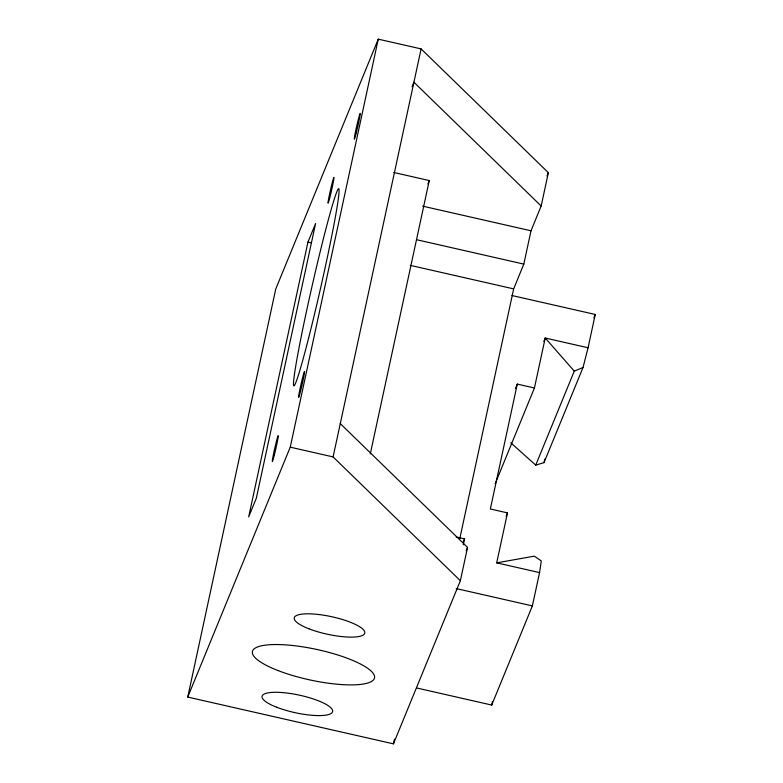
<?xml version="1.0" encoding="UTF-8"?>
<svg xmlns="http://www.w3.org/2000/svg" width="783" height="783" viewBox="0 0 783 783"><rect width="100%" height="100%" fill="white"/><g stroke="black" fill="none" stroke-linecap="round" stroke-linejoin="round"><path stroke-width="1.17" d="M416.713 687.993L491.714 705.052L532.371 605.905L539.565 572.598L541.288 560.941L534.358 556.155L496.706 562.85L507.492 512.885L490.344 508.989L517.289 384.091L534.437 387.986L545.213 338.021L588.072 347.769L595.256 314.463L511.925 295.514M340.282 423.603L467.549 547.395L460.365 580.702L393.448 743.85L187.744 697.076L275.743 289.044L378.258 39.15L421.107 48.898L548.354 172.671L541.161 206.007L531.001 230.789L523.817 264.096L513.658 288.878L459.807 538.567M307.964 242.084L248.681 516.878L256.305 498.291L315.588 223.498L307.964 242.084L311.536 242.896M187.744 697.076L290.248 447.171L378.258 39.15M460.365 580.702L333.098 456.92L421.107 48.898M370.29 453.895L429.26 180.55L393.732 172.475M393.448 743.85L394.475 739.093M463.282 544.811L464.564 538.87L456.225 536.972M491.714 705.052L492.487 701.47M510.78 442.767L535.719 465.131L544.019 462.636L544.792 459.044M544.019 462.636L583.022 367.53L588.072 347.769M412.073 86.727L413.923 82.225L541.161 206.007M427.87 183.936L429.26 180.55M546.974 176.018L548.354 172.671M515.449 388.593L517.289 384.091M543.833 341.408L545.213 338.021L574.282 371.113L535.719 465.131M463.174 542.247L464.564 538.87M466.159 550.772L467.549 547.395M495.159 483.757L534.437 387.986M506.102 516.271L507.492 512.885M593.866 317.849L595.256 314.463M574.282 371.113L583.022 367.53M422.663 206.144L531.001 230.789M416.664 239.725L523.817 264.096M410.214 265.349L513.658 288.878M290.248 447.171L333.098 456.92M496.706 562.85L539.565 572.598M456.186 588.571L532.371 605.905M277.828 670.483A62.464 15.621 12.2 0 0 374.323 678.548A62.464 15.621 12.2 0 0 288.252 645.084A62.464 15.621 12.2 0 0 277.828 670.483M274.304 455.099A13.194 0.568 -77.2 0 0 278.239 435.593A13.194 0.568 -77.2 0 0 273.384 454.678A13.194 0.568 -77.2 0 0 274.304 455.099M300.564 391.06A13.194 0.568 -77.2 0 0 304.499 371.553A13.194 0.568 -77.2 0 0 299.644 390.648A13.194 0.568 -77.2 0 0 300.564 391.06M356.245 132.924A13.194 0.568 -77.2 0 0 360.18 113.418A13.194 0.568 -77.2 0 0 355.325 132.513A13.194 0.568 -77.2 0 0 356.245 132.924M329.614 198.383A13.194 0.568 -77.2 0 0 333.969 177.604A13.194 0.568 -77.2 0 0 329.389 194.977A13.194 0.568 -77.2 0 0 329.614 198.383M308.561 338.285A101.173 4.375 -77.2 0 0 338.755 188.723A101.173 4.375 -77.2 0 0 301.524 335.104A101.173 4.375 -77.2 0 0 308.561 338.285M276.781 707.274A36.067 9.014 12.2 0 0 332.501 711.923A36.067 9.014 12.2 0 0 282.8 692.603A36.067 9.014 12.2 0 0 276.781 707.274M308.972 628.808A36.067 9.014 12.2 0 0 364.682 633.457A36.067 9.014 12.2 0 0 314.981 614.136A36.067 9.014 12.2 0 0 308.972 628.808"/></g></svg>
